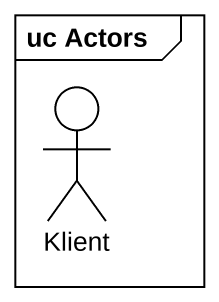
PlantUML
@startuml
mainframe uc Actors
actor Klient
@enduml
